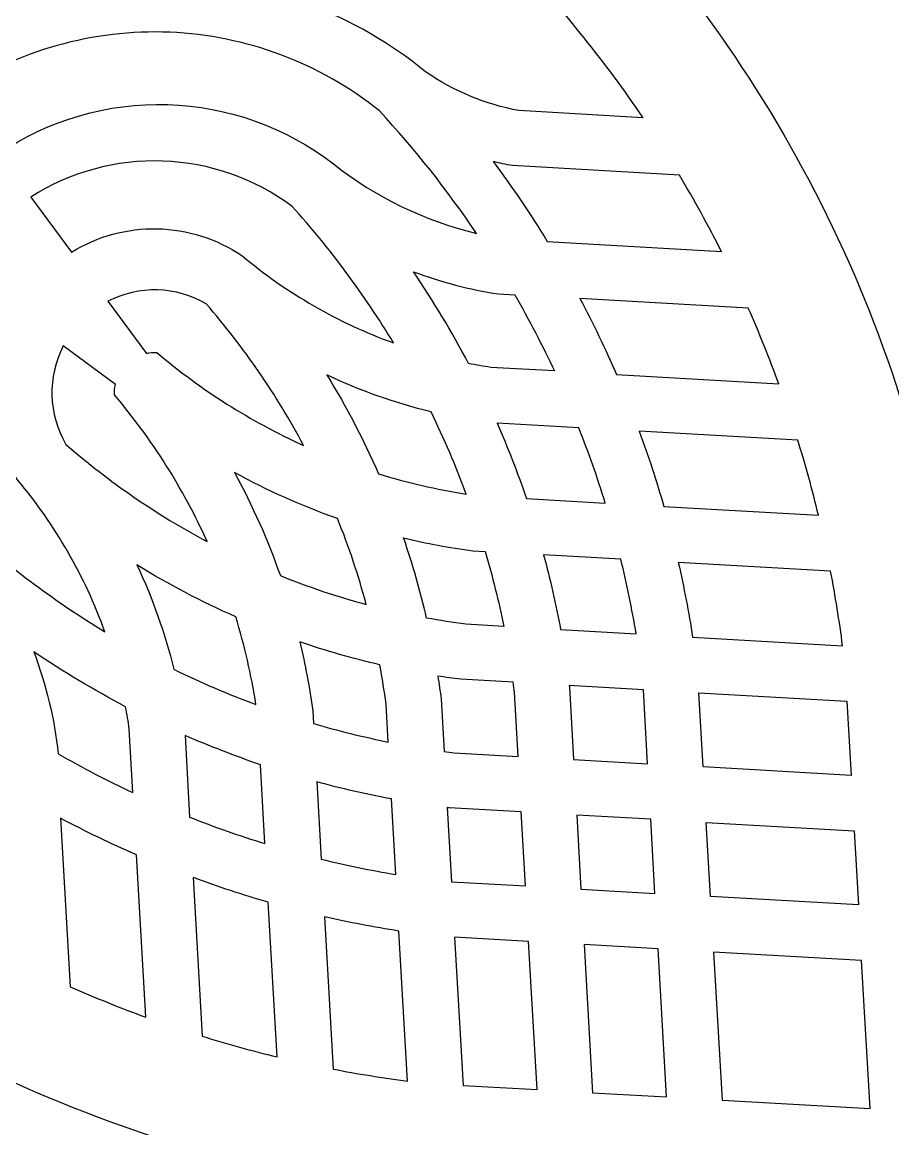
# Model space of a CAD drawing. Header units: centimetres. Extents: x -26.7 to 26.7, y -8.3 to 8.3.
# Drawn here: x -16.221 to -13.856, y -5.153 to -2.149 of the extents above; entities that cross this region are included whole.
import ezdxf

# ---------------------------------------------------------------- set-up
doc = ezdxf.new("R2010")
doc.units = ezdxf.units.CM
doc.header["$MEASUREMENT"] = 0
doc.layers.add('Layer 1', color=7, linetype='Continuous')

msp = doc.modelspace()

# ---------------------------------------------------------------- linework, layer by layer
at = {"layer": 'Layer 1', "color": 7}
for points, knots in [([(-17.97988, -6.49903), (-17.50148, -5.8997), (-17.22627, -5.16365), (-17.1941, -4.39746), (-17.1941, -4.39746), (-16.62958, -4.91649), (-15.9145, -5.24235), (-15.15243, -5.32786), (-15.15243, -5.32786), (-15.15243, -5.32786), (-13.59928, -5.41631), (-13.59928, -5.41631), (-13.59928, -5.41631), (-13.59928, -5.41631), (-13.68772, -3.86316), (-13.68772, -3.86316), (-13.68772, -3.86316), (-13.77323, -3.10108), (-14.0991, -2.38601), (-14.61812, -1.82149), (-14.61812, -1.82149), (-13.85194, -1.78932), (-13.11588, -1.5141), (-12.51655, -1.0357), (-12.51655, -1.0357), (-12.51655, -1.0357), (-11.35576, 0), (-11.35576, 0), (-11.35576, 0), (-11.35576, 0), (-12.51655, 1.03571), (-12.51655, 1.03571), (-12.51655, 1.03571), (-13.11588, 1.51411), (-13.85194, 1.78932), (-14.61812, 1.82149), (-14.61812, 1.82149), (-14.0991, 2.38601), (-13.77323, 3.10109), (-13.68772, 3.86316), (-13.68772, 3.86316), (-13.68772, 3.86316), (-13.59928, 5.41631), (-13.59928, 5.41631), (-13.59928, 5.41631), (-13.59928, 5.41631), (-15.15243, 5.32787), (-15.15243, 5.32787), (-15.15243, 5.32787), (-15.9145, 5.24236), (-16.62958, 4.91649), (-17.1941, 4.39747), (-17.1941, 4.39747), (-17.22627, 5.16365), (-17.50148, 5.89971), (-17.97988, 6.49904), (-17.97988, 6.49904), (-17.97988, 6.49904), (-19.01559, 7.65983), (-19.01559, 7.65983), (-19.01559, 7.65983), (-19.01559, 7.65983), (-20.0513, 6.49904), (-20.0513, 6.49904), (-20.0513, 6.49904), (-20.5297, 5.89971), (-20.80491, 5.16365), (-20.83708, 4.39747), (-20.83708, 4.39747), (-21.4016, 4.91649), (-22.11668, 5.24236), (-22.87875, 5.32787), (-22.87875, 5.32787), (-22.87875, 5.32787), (-24.4319, 5.41631), (-24.4319, 5.41631), (-24.4319, 5.41631), (-24.4319, 5.41631), (-24.34346, 3.86316), (-24.34346, 3.86316), (-24.34346, 3.86316), (-24.25795, 3.10109), (-23.93208, 2.38601), (-23.41306, 1.82149), (-23.41306, 1.82149), (-24.17924, 1.78932), (-24.91529, 1.51411), (-25.51463, 1.03571), (-25.51463, 1.03571), (-25.51463, 1.03571), (-26.67541, 0), (-26.67541, 0), (-26.67541, 0), (-26.67541, 0), (-25.51463, -1.0357), (-25.51463, -1.0357), (-25.51463, -1.0357), (-24.91529, -1.5141), (-24.17924, -1.78931), (-23.41306, -1.82149), (-23.41306, -1.82149), (-23.93208, -2.38601), (-24.25795, -3.10108), (-24.34346, -3.86316), (-24.34346, -3.86316), (-24.34346, -3.86316), (-24.4319, -5.41631), (-24.4319, -5.41631), (-24.4319, -5.41631), (-24.4319, -5.41631), (-22.87875, -5.32786), (-22.87875, -5.32786), (-22.87875, -5.32786), (-22.11667, -5.24235), (-21.4016, -4.91649), (-20.83708, -4.39746), (-20.83708, -4.39746), (-20.80491, -5.16365), (-20.5297, -5.8997), (-20.0513, -6.49903), (-20.0513, -6.49903), (-20.0513, -6.49903), (-19.01559, -7.65982), (-19.01559, -7.65982), (-19.01559, -7.65982), (-19.01559, -7.65982), (-17.97988, -6.49903), (-17.97988, -6.49903)], [0, 0, 0, 0, 0.030303, 0.030303, 0.030303, 0.030303, 0.0606061, 0.0606061, 0.0606061, 0.0606061, 0.0909091, 0.0909091, 0.0909091, 0.0909091, 0.1212121, 0.1212121, 0.1212121, 0.1212121, 0.1515152, 0.1515152, 0.1515152, 0.1515152, 0.1818182, 0.1818182, 0.1818182, 0.1818182, 0.2121212, 0.2121212, 0.2121212, 0.2121212, 0.2424242, 0.2424242, 0.2424242, 0.2424242, 0.2727273, 0.2727273, 0.2727273, 0.2727273, 0.3030303, 0.3030303, 0.3030303, 0.3030303, 0.3333333, 0.3333333, 0.3333333, 0.3333333, 0.3636364, 0.3636364, 0.3636364, 0.3636364, 0.3939394, 0.3939394, 0.3939394, 0.3939394, 0.4242424, 0.4242424, 0.4242424, 0.4242424, 0.4545455, 0.4545455, 0.4545455, 0.4545455, 0.4848485, 0.4848485, 0.4848485, 0.4848485, 0.5151515, 0.5151515, 0.5151515, 0.5151515, 0.5454545, 0.5454545, 0.5454545, 0.5454545, 0.5757576, 0.5757576, 0.5757576, 0.5757576, 0.6060606, 0.6060606, 0.6060606, 0.6060606, 0.6363636, 0.6363636, 0.6363636, 0.6363636, 0.6666667, 0.6666667, 0.6666667, 0.6666667, 0.6969697, 0.6969697, 0.6969697, 0.6969697, 0.7272727, 0.7272727, 0.7272727, 0.7272727, 0.7575758, 0.7575758, 0.7575758, 0.7575758, 0.7878788, 0.7878788, 0.7878788, 0.7878788, 0.8181818, 0.8181818, 0.8181818, 0.8181818, 0.8484848, 0.8484848, 0.8484848, 0.8484848, 0.8787879, 0.8787879, 0.8787879, 0.8787879, 0.9090909, 0.9090909, 0.9090909, 0.9090909, 0.9393939, 0.9393939, 0.9393939, 0.9393939, 1, 1, 1, 1]), ([(-16.48556, -2.23365), (-16.28443, -2.0924), (-16.04261, -2.02082), (-15.797, -2.02982), (-15.797, -2.02982), (-15.55139, -2.03882), (-15.31547, -2.12791), (-15.12521, -2.2835), (-15.12521, -2.2835), (-15.04896, -2.33606), (-14.96251, -2.37204), (-14.87148, -2.38908), (-14.87148, -2.38908), (-14.87148, -2.38908), (-14.5353, -2.40823), (-14.5353, -2.40823), (-14.5353, -2.40823), (-14.63619, -2.25933), (-14.74905, -2.1189), (-14.87275, -1.98833), (-14.87275, -1.98833), (-15.12952, -1.77033), (-15.45119, -1.64338), (-15.78764, -1.62727), (-15.78764, -1.62727), (-16.12409, -1.61116), (-16.45642, -1.7068), (-16.73284, -1.89927), (-16.73284, -1.89927), (-16.73284, -1.89927), (-16.48556, -2.23365), (-16.48556, -2.23365)], [0, 0, 0, 0, 0.1111111, 0.1111111, 0.1111111, 0.1111111, 0.2222222, 0.2222222, 0.2222222, 0.2222222, 0.3333333, 0.3333333, 0.3333333, 0.3333333, 0.4444444, 0.4444444, 0.4444444, 0.4444444, 0.5555556, 0.5555556, 0.5555556, 0.5555556, 0.6666667, 0.6666667, 0.6666667, 0.6666667, 0.7777778, 0.7777778, 0.7777778, 0.7777778, 1, 1, 1, 1]), ([(-16.28456, -2.50546), (-16.28456, -2.50546), (-16.40561, -2.34177), (-16.40561, -2.34177), (-16.40561, -2.34177), (-16.23302, -2.22567), (-16.02787, -2.16772), (-15.82004, -2.17637), (-15.82004, -2.17637), (-15.61222, -2.18502), (-15.41259, -2.25981), (-15.25025, -2.38985), (-15.25025, -2.38985), (-15.15409, -2.49371), (-15.06607, -2.60481), (-14.98695, -2.72217), (-14.98695, -2.72217), (-15.12849, -2.68803), (-15.26098, -2.62373), (-15.37539, -2.53368), (-15.37539, -2.53368), (-15.50471, -2.43395), (-15.66218, -2.37754), (-15.82541, -2.37248), (-15.82541, -2.37248), (-15.98863, -2.36741), (-16.1493, -2.41395), (-16.28456, -2.50546)], [0, 0, 0, 0, 0.125, 0.125, 0.125, 0.125, 0.25, 0.25, 0.25, 0.25, 0.375, 0.375, 0.375, 0.375, 0.5, 0.5, 0.5, 0.5, 0.625, 0.625, 0.625, 0.625, 0.75, 0.75, 0.75, 0.75, 1, 1, 1, 1]), ([(-16.08663, -2.7731), (-16.08663, -2.7731), (-16.19718, -2.62361), (-16.19718, -2.62361), (-16.19718, -2.62361), (-16.09035, -2.55556), (-15.9654, -2.52149), (-15.83881, -2.52591), (-15.83881, -2.52591), (-15.71223, -2.53032), (-15.58996, -2.57301), (-15.48813, -2.64833), (-15.48813, -2.64833), (-15.38452, -2.7629), (-15.29216, -2.88716), (-15.21232, -3.01939), (-15.21232, -3.01939), (-15.36243, -2.96516), (-15.50184, -2.88496), (-15.62417, -2.78246), (-15.62417, -2.78246), (-15.69218, -2.73657), (-15.77199, -2.71127), (-15.85402, -2.70961), (-15.85402, -2.70961), (-15.93605, -2.70795), (-16.01682, -2.73), (-16.08663, -2.7731)], [0, 0, 0, 0, 0.125, 0.125, 0.125, 0.125, 0.25, 0.25, 0.25, 0.25, 0.375, 0.375, 0.375, 0.375, 0.5, 0.5, 0.5, 0.5, 0.625, 0.625, 0.625, 0.625, 0.75, 0.75, 0.75, 0.75, 1, 1, 1, 1]), ([(-14.94112, -2.52749), (-14.92391, -2.53167), (-14.90657, -2.53528), (-14.88913, -2.53832), (-14.88913, -2.53832), (-14.88913, -2.53832), (-14.43589, -2.56413), (-14.43589, -2.56413), (-14.43589, -2.56413), (-14.39542, -2.63169), (-14.35738, -2.70067), (-14.32182, -2.77095), (-14.32182, -2.77095), (-14.32182, -2.77095), (-14.79459, -2.74403), (-14.79459, -2.74403), (-14.79459, -2.74403), (-14.84016, -2.66969), (-14.88905, -2.59744), (-14.94112, -2.52749)], [0, 0, 0, 0, 0.1666667, 0.1666667, 0.1666667, 0.1666667, 0.3333333, 0.3333333, 0.3333333, 0.3333333, 0.5, 0.5, 0.5, 0.5, 0.6666667, 0.6666667, 0.6666667, 0.6666667, 1, 1, 1, 1]), ([(-16.39197, -2.81841), (-16.39197, -2.81841), (-16.24249, -2.92895), (-16.24249, -2.92895), (-16.24249, -2.92895), (-16.28559, -2.99876), (-16.30763, -3.07953), (-16.30597, -3.16156), (-16.30597, -3.16156), (-16.30431, -3.24359), (-16.27902, -3.3234), (-16.23313, -3.39141), (-16.23313, -3.39141), (-16.13062, -3.51375), (-16.05042, -3.65315), (-15.9962, -3.80326), (-15.9962, -3.80326), (-16.12843, -3.72342), (-16.25268, -3.63106), (-16.36725, -3.52746), (-16.36725, -3.52746), (-16.44258, -3.42563), (-16.48526, -3.30336), (-16.48968, -3.17677), (-16.48968, -3.17677), (-16.49409, -3.05019), (-16.46002, -2.92524), (-16.39197, -2.81841)], [0, 0, 0, 0, 0.125, 0.125, 0.125, 0.125, 0.25, 0.25, 0.25, 0.25, 0.375, 0.375, 0.375, 0.375, 0.5, 0.5, 0.5, 0.5, 0.625, 0.625, 0.625, 0.625, 0.75, 0.75, 0.75, 0.75, 1, 1, 1, 1]), ([(-15.158, -2.82626), (-15.10351, -2.90647), (-15.05361, -2.9897), (-15.00856, -3.07556), (-15.00856, -3.07556), (-14.98849, -3.07944), (-14.96834, -3.08288), (-14.94812, -3.08585), (-14.94812, -3.08585), (-14.94812, -3.08585), (-14.77538, -3.09569), (-14.77538, -3.09569), (-14.77538, -3.09569), (-14.80826, -3.0254), (-14.8441, -2.95653), (-14.88278, -2.88925), (-14.88278, -2.88925), (-14.88278, -2.88925), (-14.92747, -2.88671), (-14.92747, -2.88671), (-14.92747, -2.88671), (-15.00618, -2.87452), (-15.08343, -2.85426), (-15.158, -2.82626)], [0, 0, 0, 0, 0.1428571, 0.1428571, 0.1428571, 0.1428571, 0.2857143, 0.2857143, 0.2857143, 0.2857143, 0.4285714, 0.4285714, 0.4285714, 0.4285714, 0.5714286, 0.5714286, 0.5714286, 0.5714286, 0.7142857, 0.7142857, 0.7142857, 0.7142857, 1, 1, 1, 1]), ([(-15.88335, -3.04798), (-15.88335, -3.04798), (-15.98792, -2.90658), (-15.98792, -2.90658), (-15.98792, -2.90658), (-15.90357, -2.86281), (-15.80264, -2.86546), (-15.72069, -2.91358), (-15.72069, -2.91358), (-15.6185, -3.03117), (-15.52997, -3.15997), (-15.45679, -3.29751), (-15.45679, -3.29751), (-15.60049, -3.23232), (-15.73448, -3.14757), (-15.85496, -3.04568), (-15.85496, -3.04568), (-15.86449, -3.04517), (-15.87404, -3.04594), (-15.88335, -3.04798)], [0, 0, 0, 0, 0.1666667, 0.1666667, 0.1666667, 0.1666667, 0.3333333, 0.3333333, 0.3333333, 0.3333333, 0.5, 0.5, 0.5, 0.5, 0.6666667, 0.6666667, 0.6666667, 0.6666667, 1, 1, 1, 1]), ([(-14.6065, -3.10531), (-14.6369, -3.03537), (-14.67003, -2.96666), (-14.70582, -2.89933), (-14.70582, -2.89933), (-14.70582, -2.89933), (-14.24865, -2.92536), (-14.24865, -2.92536), (-14.24865, -2.92536), (-14.21881, -2.99277), (-14.19123, -3.06115), (-14.16595, -3.13039), (-14.16595, -3.13039), (-14.16595, -3.13039), (-14.6065, -3.10531), (-14.6065, -3.10531)], [0, 0, 0, 0, 0.2, 0.2, 0.2, 0.2, 0.4, 0.4, 0.4, 0.4, 0.6, 0.6, 0.6, 0.6, 1, 1, 1, 1]), ([(-16.109, -3.02766), (-16.109, -3.02766), (-15.9676, -3.13223), (-15.9676, -3.13223), (-15.9676, -3.13223), (-15.96964, -3.14155), (-15.97041, -3.1511), (-15.96991, -3.16062), (-15.96991, -3.16062), (-15.86801, -3.2811), (-15.78327, -3.4151), (-15.71808, -3.5588), (-15.71808, -3.5588), (-15.85562, -3.48562), (-15.98441, -3.39708), (-16.10201, -3.29489), (-16.10201, -3.29489), (-16.15013, -3.21294), (-16.15277, -3.11202), (-16.109, -3.02766)], [0, 0, 0, 0, 0.1666667, 0.1666667, 0.1666667, 0.1666667, 0.3333333, 0.3333333, 0.3333333, 0.3333333, 0.5, 0.5, 0.5, 0.5, 0.6666667, 0.6666667, 0.6666667, 0.6666667, 1, 1, 1, 1]), ([(-15.25265, -3.37483), (-15.2934, -3.28225), (-15.34046, -3.19258), (-15.39349, -3.10644), (-15.39349, -3.10644), (-15.30263, -3.14921), (-15.20774, -3.18282), (-15.11021, -3.20677), (-15.11021, -3.20677), (-15.07469, -3.27944), (-15.04284, -3.35386), (-15.01479, -3.42974), (-15.01479, -3.42974), (-15.09528, -3.41712), (-15.17477, -3.39877), (-15.25265, -3.37483)], [0, 0, 0, 0, 0.2, 0.2, 0.2, 0.2, 0.4, 0.4, 0.4, 0.4, 0.6, 0.6, 0.6, 0.6, 1, 1, 1, 1]), ([(-14.85133, -3.44193), (-14.8749, -3.37254), (-14.90144, -3.3042), (-14.93087, -3.23708), (-14.93087, -3.23708), (-14.93087, -3.23708), (-14.70895, -3.24972), (-14.70895, -3.24972), (-14.70895, -3.24972), (-14.68237, -3.31689), (-14.65843, -3.38508), (-14.6372, -3.45413), (-14.6372, -3.45413), (-14.6372, -3.45413), (-14.85133, -3.44193), (-14.85133, -3.44193)], [0, 0, 0, 0, 0.2, 0.2, 0.2, 0.2, 0.4, 0.4, 0.4, 0.4, 0.6, 0.6, 0.6, 0.6, 1, 1, 1, 1]), ([(-14.47803, -3.46319), (-14.49777, -3.39435), (-14.52005, -3.32626), (-14.54481, -3.25906), (-14.54481, -3.25906), (-14.54481, -3.25906), (-14.11424, -3.28358), (-14.11424, -3.28358), (-14.11424, -3.28358), (-14.09336, -3.35081), (-14.07462, -3.41868), (-14.05807, -3.4871), (-14.05807, -3.4871), (-14.05807, -3.4871), (-14.47803, -3.46319), (-14.47803, -3.46319)], [0, 0, 0, 0, 0.2, 0.2, 0.2, 0.2, 0.4, 0.4, 0.4, 0.4, 0.6, 0.6, 0.6, 0.6, 1, 1, 1, 1]), ([(-15.51959, -3.65124), (-15.55336, -3.5547), (-15.59503, -3.46111), (-15.64417, -3.37142), (-15.64417, -3.37142), (-15.55447, -3.42056), (-15.46088, -3.46222), (-15.36435, -3.49599), (-15.36435, -3.49599), (-15.33369, -3.57215), (-15.3076, -3.65008), (-15.28624, -3.72935), (-15.28624, -3.72935), (-15.36551, -3.70798), (-15.44343, -3.6819), (-15.51959, -3.65124)], [0, 0, 0, 0, 0.2, 0.2, 0.2, 0.2, 0.4, 0.4, 0.4, 0.4, 0.6, 0.6, 0.6, 0.6, 1, 1, 1, 1]), ([(-15.18466, -3.54886), (-15.16018, -3.62027), (-15.13938, -3.69289), (-15.12233, -3.76643), (-15.12233, -3.76643), (-15.08701, -3.77293), (-15.05154, -3.77849), (-15.01593, -3.78313), (-15.01593, -3.78313), (-15.01593, -3.78313), (-14.91282, -3.789), (-14.91282, -3.789), (-14.91282, -3.789), (-14.92662, -3.72057), (-14.94339, -3.65278), (-14.96307, -3.58581), (-14.96307, -3.58581), (-14.96307, -3.58581), (-14.99712, -3.58387), (-14.99712, -3.58387), (-14.99712, -3.58387), (-15.06019, -3.57542), (-15.12278, -3.56373), (-15.18466, -3.54886)], [0, 0, 0, 0, 0.1428571, 0.1428571, 0.1428571, 0.1428571, 0.2857143, 0.2857143, 0.2857143, 0.2857143, 0.4285714, 0.4285714, 0.4285714, 0.4285714, 0.5714286, 0.5714286, 0.5714286, 0.5714286, 0.7142857, 0.7142857, 0.7142857, 0.7142857, 1, 1, 1, 1]), ([(-14.75833, -3.7978), (-14.77101, -3.72954), (-14.78647, -3.66183), (-14.80465, -3.59483), (-14.80465, -3.59483), (-14.80465, -3.59483), (-14.595, -3.60677), (-14.595, -3.60677), (-14.595, -3.60677), (-14.57853, -3.6738), (-14.56458, -3.74141), (-14.55317, -3.80948), (-14.55317, -3.80948), (-14.55317, -3.80948), (-14.75833, -3.7978), (-14.75833, -3.7978)], [0, 0, 0, 0, 0.2, 0.2, 0.2, 0.2, 0.4, 0.4, 0.4, 0.4, 0.6, 0.6, 0.6, 0.6, 1, 1, 1, 1]), ([(-15.80882, -3.90537), (-15.83277, -3.80785), (-15.86637, -3.71296), (-15.90914, -3.6221), (-15.90914, -3.6221), (-15.82301, -3.67513), (-15.73334, -3.72219), (-15.64076, -3.76294), (-15.64076, -3.76294), (-15.61682, -3.84082), (-15.59847, -3.9203), (-15.58585, -4.00079), (-15.58585, -4.00079), (-15.66172, -3.97275), (-15.73614, -3.9409), (-15.80882, -3.90537)], [0, 0, 0, 0, 0.2, 0.2, 0.2, 0.2, 0.4, 0.4, 0.4, 0.4, 0.6, 0.6, 0.6, 0.6, 1, 1, 1, 1]), ([(-14.39982, -3.81821), (-14.41039, -3.75026), (-14.42337, -3.6827), (-14.43873, -3.61567), (-14.43873, -3.61567), (-14.43873, -3.61567), (-14.02503, -3.63923), (-14.02503, -3.63923), (-14.02503, -3.63923), (-14.01211, -3.70627), (-14.00126, -3.7737), (-13.99251, -3.84141), (-13.99251, -3.84141), (-13.99251, -3.84141), (-14.39982, -3.81821), (-14.39982, -3.81821)], [0, 0, 0, 0, 0.2, 0.2, 0.2, 0.2, 0.4, 0.4, 0.4, 0.4, 0.6, 0.6, 0.6, 0.6, 1, 1, 1, 1]), ([(-15.43171, -4.01846), (-15.44017, -3.95539), (-15.45185, -3.8928), (-15.46672, -3.83093), (-15.46672, -3.83093), (-15.39531, -3.85541), (-15.32269, -3.87621), (-15.24915, -3.89325), (-15.24915, -3.89325), (-15.24266, -3.92857), (-15.23709, -3.96405), (-15.23246, -3.99965), (-15.23246, -3.99965), (-15.23246, -3.99965), (-15.22659, -4.10277), (-15.22659, -4.10277), (-15.22659, -4.10277), (-15.29501, -4.08896), (-15.3628, -4.0722), (-15.42977, -4.05251), (-15.42977, -4.05251), (-15.42977, -4.05251), (-15.43171, -4.01846), (-15.43171, -4.01846)], [0, 0, 0, 0, 0.1428571, 0.1428571, 0.1428571, 0.1428571, 0.2857143, 0.2857143, 0.2857143, 0.2857143, 0.4285714, 0.4285714, 0.4285714, 0.4285714, 0.5714286, 0.5714286, 0.5714286, 0.5714286, 0.7142857, 0.7142857, 0.7142857, 0.7142857, 1, 1, 1, 1]), ([(-16.18932, -3.85758), (-16.10912, -3.91207), (-16.02589, -3.96197), (-15.94003, -4.00703), (-15.94003, -4.00703), (-15.93614, -4.02709), (-15.93271, -4.04724), (-15.92973, -4.06747), (-15.92973, -4.06747), (-15.92973, -4.06747), (-15.91989, -4.2402), (-15.91989, -4.2402), (-15.91989, -4.2402), (-15.98888, -4.20793), (-16.05651, -4.17281), (-16.1226, -4.13495), (-16.1226, -4.13495), (-16.13336, -4.0401), (-16.15577, -3.94694), (-16.18932, -3.85758)], [0, 0, 0, 0, 0.1666667, 0.1666667, 0.1666667, 0.1666667, 0.3333333, 0.3333333, 0.3333333, 0.3333333, 0.5, 0.5, 0.5, 0.5, 0.6666667, 0.6666667, 0.6666667, 0.6666667, 1, 1, 1, 1]), ([(-15.083, -3.98578), (-15.08565, -3.96507), (-15.08859, -3.9444), (-15.09182, -3.92377), (-15.09182, -3.92377), (-15.07119, -3.927), (-15.05052, -3.92993), (-15.0298, -3.93258), (-15.0298, -3.93258), (-15.0298, -3.93258), (-14.88722, -3.9407), (-14.88722, -3.9407), (-14.88722, -3.9407), (-14.886, -3.94964), (-14.88483, -3.95861), (-14.88372, -3.96756), (-14.88372, -3.96756), (-14.88372, -3.96756), (-14.8738, -4.14179), (-14.8738, -4.14179), (-14.8738, -4.14179), (-14.8738, -4.14179), (-15.04802, -4.13187), (-15.04802, -4.13187), (-15.04802, -4.13187), (-15.05698, -4.13075), (-15.06595, -4.12958), (-15.07489, -4.12836), (-15.07489, -4.12836), (-15.07489, -4.12836), (-15.083, -3.98578), (-15.083, -3.98578)], [0, 0, 0, 0, 0.1111111, 0.1111111, 0.1111111, 0.1111111, 0.2222222, 0.2222222, 0.2222222, 0.2222222, 0.3333333, 0.3333333, 0.3333333, 0.3333333, 0.4444444, 0.4444444, 0.4444444, 0.4444444, 0.5555556, 0.5555556, 0.5555556, 0.5555556, 0.6666667, 0.6666667, 0.6666667, 0.6666667, 0.7777778, 0.7777778, 0.7777778, 0.7777778, 1, 1, 1, 1]), ([(-14.73424, -3.95408), (-14.73444, -3.95249), (-14.73463, -3.95096), (-14.73482, -3.94938), (-14.73482, -3.94938), (-14.73482, -3.94938), (-14.53353, -3.96084), (-14.53353, -3.96084), (-14.53353, -3.96084), (-14.53353, -3.96084), (-14.52209, -4.16182), (-14.52209, -4.16182), (-14.52209, -4.16182), (-14.52209, -4.16182), (-14.72306, -4.15037), (-14.72306, -4.15037), (-14.72306, -4.15037), (-14.72306, -4.15037), (-14.73424, -3.95408), (-14.73424, -3.95408)], [0, 0, 0, 0, 0.1666667, 0.1666667, 0.1666667, 0.1666667, 0.3333333, 0.3333333, 0.3333333, 0.3333333, 0.5, 0.5, 0.5, 0.5, 0.6666667, 0.6666667, 0.6666667, 0.6666667, 1, 1, 1, 1]), ([(-14.3828, -3.96942), (-14.3828, -3.96942), (-14.37136, -4.1704), (-14.37136, -4.1704), (-14.37136, -4.1704), (-14.37136, -4.1704), (-13.96941, -4.19329), (-13.96941, -4.19329), (-13.96941, -4.19329), (-13.96941, -4.19329), (-13.98085, -3.99231), (-13.98085, -3.99231), (-13.98085, -3.99231), (-13.98085, -3.99231), (-14.3828, -3.96942), (-14.3828, -3.96942)], [0, 0, 0, 0, 0.2, 0.2, 0.2, 0.2, 0.4, 0.4, 0.4, 0.4, 0.6, 0.6, 0.6, 0.6, 1, 1, 1, 1]), ([(-15.76587, -4.30663), (-15.76587, -4.30663), (-15.7785, -4.08471), (-15.7785, -4.08471), (-15.7785, -4.08471), (-15.71139, -4.11415), (-15.64304, -4.14068), (-15.57365, -4.16426), (-15.57365, -4.16426), (-15.57365, -4.16426), (-15.56146, -4.37839), (-15.56146, -4.37839), (-15.56146, -4.37839), (-15.63051, -4.35715), (-15.6987, -4.33322), (-15.76587, -4.30663)], [0, 0, 0, 0, 0.2, 0.2, 0.2, 0.2, 0.4, 0.4, 0.4, 0.4, 0.6, 0.6, 0.6, 0.6, 1, 1, 1, 1]), ([(-15.40881, -4.42058), (-15.40881, -4.42058), (-15.42075, -4.21093), (-15.42075, -4.21093), (-15.42075, -4.21093), (-15.35375, -4.22912), (-15.28604, -4.24457), (-15.21779, -4.25726), (-15.21779, -4.25726), (-15.21779, -4.25726), (-15.20611, -4.46241), (-15.20611, -4.46241), (-15.20611, -4.46241), (-15.27417, -4.45101), (-15.34179, -4.43705), (-15.40881, -4.42058)], [0, 0, 0, 0, 0.2, 0.2, 0.2, 0.2, 0.4, 0.4, 0.4, 0.4, 0.6, 0.6, 0.6, 0.6, 1, 1, 1, 1]), ([(-15.05474, -4.48205), (-15.05474, -4.48205), (-15.06621, -4.28076), (-15.06621, -4.28076), (-15.06621, -4.28076), (-15.06462, -4.28096), (-15.06309, -4.28115), (-15.0615, -4.28134), (-15.0615, -4.28134), (-15.0615, -4.28134), (-14.86521, -4.29252), (-14.86521, -4.29252), (-14.86521, -4.29252), (-14.86521, -4.29252), (-14.85377, -4.4935), (-14.85377, -4.4935), (-14.85377, -4.4935), (-14.85377, -4.4935), (-15.05474, -4.48205), (-15.05474, -4.48205)], [0, 0, 0, 0, 0.1666667, 0.1666667, 0.1666667, 0.1666667, 0.3333333, 0.3333333, 0.3333333, 0.3333333, 0.5, 0.5, 0.5, 0.5, 0.6666667, 0.6666667, 0.6666667, 0.6666667, 1, 1, 1, 1]), ([(-16.09022, -4.76694), (-16.09022, -4.76694), (-16.11626, -4.30977), (-16.11626, -4.30977), (-16.11626, -4.30977), (-16.04892, -4.34556), (-15.98021, -4.37869), (-15.91028, -4.40908), (-15.91028, -4.40908), (-15.91028, -4.40908), (-15.88519, -4.84963), (-15.88519, -4.84963), (-15.88519, -4.84963), (-15.95444, -4.82436), (-16.02282, -4.79678), (-16.09022, -4.76694)], [0, 0, 0, 0, 0.2, 0.2, 0.2, 0.2, 0.4, 0.4, 0.4, 0.4, 0.6, 0.6, 0.6, 0.6, 1, 1, 1, 1]), ([(-14.70304, -4.50208), (-14.70304, -4.50208), (-14.71448, -4.3011), (-14.71448, -4.3011), (-14.71448, -4.3011), (-14.71448, -4.3011), (-14.51351, -4.31255), (-14.51351, -4.31255), (-14.51351, -4.31255), (-14.51351, -4.31255), (-14.50206, -4.51352), (-14.50206, -4.51352), (-14.50206, -4.51352), (-14.50206, -4.51352), (-14.70304, -4.50208), (-14.70304, -4.50208)], [0, 0, 0, 0, 0.2, 0.2, 0.2, 0.2, 0.4, 0.4, 0.4, 0.4, 0.6, 0.6, 0.6, 0.6, 1, 1, 1, 1]), ([(-14.36277, -4.32113), (-14.36277, -4.32113), (-14.35133, -4.52211), (-14.35133, -4.52211), (-14.35133, -4.52211), (-14.35133, -4.52211), (-13.94938, -4.545), (-13.94938, -4.545), (-13.94938, -4.545), (-13.94938, -4.545), (-13.96082, -4.34402), (-13.96082, -4.34402), (-13.96082, -4.34402), (-13.96082, -4.34402), (-14.36277, -4.32113), (-14.36277, -4.32113)], [0, 0, 0, 0, 0.2, 0.2, 0.2, 0.2, 0.4, 0.4, 0.4, 0.4, 0.6, 0.6, 0.6, 0.6, 1, 1, 1, 1]), ([(-15.732, -4.90135), (-15.732, -4.90135), (-15.75652, -4.47077), (-15.75652, -4.47077), (-15.75652, -4.47077), (-15.68932, -4.49554), (-15.62123, -4.51781), (-15.55239, -4.53756), (-15.55239, -4.53756), (-15.55239, -4.53756), (-15.52848, -4.95751), (-15.52848, -4.95751), (-15.52848, -4.95751), (-15.5969, -4.94096), (-15.66477, -4.92223), (-15.732, -4.90135)], [0, 0, 0, 0, 0.2, 0.2, 0.2, 0.2, 0.4, 0.4, 0.4, 0.4, 0.6, 0.6, 0.6, 0.6, 1, 1, 1, 1]), ([(-15.37636, -4.99056), (-15.37636, -4.99056), (-15.39991, -4.57686), (-15.39991, -4.57686), (-15.39991, -4.57686), (-15.33288, -4.59222), (-15.26532, -4.60519), (-15.19737, -4.61577), (-15.19737, -4.61577), (-15.19737, -4.61577), (-15.17418, -5.02307), (-15.17418, -5.02307), (-15.17418, -5.02307), (-15.24189, -5.01432), (-15.30932, -5.00348), (-15.37636, -4.99056)], [0, 0, 0, 0, 0.2, 0.2, 0.2, 0.2, 0.4, 0.4, 0.4, 0.4, 0.6, 0.6, 0.6, 0.6, 1, 1, 1, 1]), ([(-15.02327, -5.03473), (-15.02327, -5.03473), (-15.04616, -4.63278), (-15.04616, -4.63278), (-15.04616, -4.63278), (-15.04616, -4.63278), (-14.84519, -4.64423), (-14.84519, -4.64423), (-14.84519, -4.64423), (-14.84519, -4.64423), (-14.8223, -5.04618), (-14.8223, -5.04618), (-14.8223, -5.04618), (-14.8223, -5.04618), (-15.02327, -5.03473), (-15.02327, -5.03473)], [0, 0, 0, 0, 0.2, 0.2, 0.2, 0.2, 0.4, 0.4, 0.4, 0.4, 0.6, 0.6, 0.6, 0.6, 1, 1, 1, 1]), ([(-14.67156, -5.05476), (-14.67156, -5.05476), (-14.69445, -4.65281), (-14.69445, -4.65281), (-14.69445, -4.65281), (-14.69445, -4.65281), (-14.49348, -4.66426), (-14.49348, -4.66426), (-14.49348, -4.66426), (-14.49348, -4.66426), (-14.47059, -5.06621), (-14.47059, -5.06621), (-14.47059, -5.06621), (-14.47059, -5.06621), (-14.67156, -5.05476), (-14.67156, -5.05476)], [0, 0, 0, 0, 0.2, 0.2, 0.2, 0.2, 0.4, 0.4, 0.4, 0.4, 0.6, 0.6, 0.6, 0.6, 1, 1, 1, 1]), ([(-14.31986, -5.07479), (-14.31986, -5.07479), (-14.34275, -4.67284), (-14.34275, -4.67284), (-14.34275, -4.67284), (-14.34275, -4.67284), (-13.94079, -4.69573), (-13.94079, -4.69573), (-13.94079, -4.69573), (-13.94079, -4.69573), (-13.91791, -5.09768), (-13.91791, -5.09768), (-13.91791, -5.09768), (-13.91791, -5.09768), (-14.31986, -5.07479), (-14.31986, -5.07479)], [0, 0, 0, 0, 0.2, 0.2, 0.2, 0.2, 0.4, 0.4, 0.4, 0.4, 0.6, 0.6, 0.6, 0.6, 1, 1, 1, 1])]:
    msp.add_open_spline(points, degree=3, knots=knots, dxfattribs=at)
at = {"layer": 'Layer 1', "lineweight": 9}
for points, knots in [([(-17.97988, -6.49903), (-17.50148, -5.8997), (-17.22627, -5.16365), (-17.1941, -4.39746), (-17.1941, -4.39746), (-16.62958, -4.91649), (-15.9145, -5.24235), (-15.15243, -5.32786), (-15.15243, -5.32786), (-15.15243, -5.32786), (-13.59928, -5.41631), (-13.59928, -5.41631), (-13.59928, -5.41631), (-13.59928, -5.41631), (-13.68772, -3.86316), (-13.68772, -3.86316), (-13.68772, -3.86316), (-13.77323, -3.10108), (-14.0991, -2.38601), (-14.61812, -1.82149), (-14.61812, -1.82149), (-13.85194, -1.78932), (-13.11588, -1.5141), (-12.51655, -1.0357), (-12.51655, -1.0357), (-12.51655, -1.0357), (-11.35576, 0), (-11.35576, 0), (-11.35576, 0), (-11.35576, 0), (-12.51655, 1.03571), (-12.51655, 1.03571), (-12.51655, 1.03571), (-13.11588, 1.51411), (-13.85194, 1.78932), (-14.61812, 1.82149), (-14.61812, 1.82149), (-14.0991, 2.38601), (-13.77323, 3.10109), (-13.68772, 3.86316), (-13.68772, 3.86316), (-13.68772, 3.86316), (-13.59928, 5.41631), (-13.59928, 5.41631), (-13.59928, 5.41631), (-13.59928, 5.41631), (-15.15243, 5.32787), (-15.15243, 5.32787), (-15.15243, 5.32787), (-15.9145, 5.24236), (-16.62958, 4.91649), (-17.1941, 4.39747), (-17.1941, 4.39747), (-17.22627, 5.16365), (-17.50148, 5.89971), (-17.97988, 6.49904), (-17.97988, 6.49904), (-17.97988, 6.49904), (-19.01559, 7.65983), (-19.01559, 7.65983), (-19.01559, 7.65983), (-19.01559, 7.65983), (-20.0513, 6.49904), (-20.0513, 6.49904), (-20.0513, 6.49904), (-20.5297, 5.89971), (-20.80491, 5.16365), (-20.83708, 4.39747), (-20.83708, 4.39747), (-21.4016, 4.91649), (-22.11668, 5.24236), (-22.87875, 5.32787), (-22.87875, 5.32787), (-22.87875, 5.32787), (-24.4319, 5.41631), (-24.4319, 5.41631), (-24.4319, 5.41631), (-24.4319, 5.41631), (-24.34346, 3.86316), (-24.34346, 3.86316), (-24.34346, 3.86316), (-24.25795, 3.10109), (-23.93208, 2.38601), (-23.41306, 1.82149), (-23.41306, 1.82149), (-24.17924, 1.78932), (-24.91529, 1.51411), (-25.51463, 1.03571), (-25.51463, 1.03571), (-25.51463, 1.03571), (-26.67541, 0), (-26.67541, 0), (-26.67541, 0), (-26.67541, 0), (-25.51463, -1.0357), (-25.51463, -1.0357), (-25.51463, -1.0357), (-24.91529, -1.5141), (-24.17924, -1.78931), (-23.41306, -1.82149), (-23.41306, -1.82149), (-23.93208, -2.38601), (-24.25795, -3.10108), (-24.34346, -3.86316), (-24.34346, -3.86316), (-24.34346, -3.86316), (-24.4319, -5.41631), (-24.4319, -5.41631), (-24.4319, -5.41631), (-24.4319, -5.41631), (-22.87875, -5.32786), (-22.87875, -5.32786), (-22.87875, -5.32786), (-22.11667, -5.24235), (-21.4016, -4.91649), (-20.83708, -4.39746), (-20.83708, -4.39746), (-20.80491, -5.16365), (-20.5297, -5.8997), (-20.0513, -6.49903), (-20.0513, -6.49903), (-20.0513, -6.49903), (-19.01559, -7.65982), (-19.01559, -7.65982), (-19.01559, -7.65982), (-19.01559, -7.65982), (-17.97988, -6.49903), (-17.97988, -6.49903)], [0, 0, 0, 0, 0.030303, 0.030303, 0.030303, 0.030303, 0.0606061, 0.0606061, 0.0606061, 0.0606061, 0.0909091, 0.0909091, 0.0909091, 0.0909091, 0.1212121, 0.1212121, 0.1212121, 0.1212121, 0.1515152, 0.1515152, 0.1515152, 0.1515152, 0.1818182, 0.1818182, 0.1818182, 0.1818182, 0.2121212, 0.2121212, 0.2121212, 0.2121212, 0.2424242, 0.2424242, 0.2424242, 0.2424242, 0.2727273, 0.2727273, 0.2727273, 0.2727273, 0.3030303, 0.3030303, 0.3030303, 0.3030303, 0.3333333, 0.3333333, 0.3333333, 0.3333333, 0.3636364, 0.3636364, 0.3636364, 0.3636364, 0.3939394, 0.3939394, 0.3939394, 0.3939394, 0.4242424, 0.4242424, 0.4242424, 0.4242424, 0.4545455, 0.4545455, 0.4545455, 0.4545455, 0.4848485, 0.4848485, 0.4848485, 0.4848485, 0.5151515, 0.5151515, 0.5151515, 0.5151515, 0.5454545, 0.5454545, 0.5454545, 0.5454545, 0.5757576, 0.5757576, 0.5757576, 0.5757576, 0.6060606, 0.6060606, 0.6060606, 0.6060606, 0.6363636, 0.6363636, 0.6363636, 0.6363636, 0.6666667, 0.6666667, 0.6666667, 0.6666667, 0.6969697, 0.6969697, 0.6969697, 0.6969697, 0.7272727, 0.7272727, 0.7272727, 0.7272727, 0.7575758, 0.7575758, 0.7575758, 0.7575758, 0.7878788, 0.7878788, 0.7878788, 0.7878788, 0.8181818, 0.8181818, 0.8181818, 0.8181818, 0.8484848, 0.8484848, 0.8484848, 0.8484848, 0.8787879, 0.8787879, 0.8787879, 0.8787879, 0.9090909, 0.9090909, 0.9090909, 0.9090909, 0.9393939, 0.9393939, 0.9393939, 0.9393939, 1, 1, 1, 1]), ([(-16.48556, -2.23365), (-16.28443, -2.0924), (-16.04261, -2.02082), (-15.797, -2.02982), (-15.797, -2.02982), (-15.55139, -2.03882), (-15.31547, -2.12791), (-15.12521, -2.2835), (-15.12521, -2.2835), (-15.04896, -2.33606), (-14.96251, -2.37204), (-14.87148, -2.38908), (-14.87148, -2.38908), (-14.87148, -2.38908), (-14.5353, -2.40823), (-14.5353, -2.40823), (-14.5353, -2.40823), (-14.63619, -2.25933), (-14.74905, -2.1189), (-14.87275, -1.98833), (-14.87275, -1.98833), (-15.12952, -1.77033), (-15.45119, -1.64338), (-15.78764, -1.62727), (-15.78764, -1.62727), (-16.12409, -1.61116), (-16.45642, -1.7068), (-16.73284, -1.89927), (-16.73284, -1.89927), (-16.73284, -1.89927), (-16.48556, -2.23365), (-16.48556, -2.23365)], [0, 0, 0, 0, 0.1111111, 0.1111111, 0.1111111, 0.1111111, 0.2222222, 0.2222222, 0.2222222, 0.2222222, 0.3333333, 0.3333333, 0.3333333, 0.3333333, 0.4444444, 0.4444444, 0.4444444, 0.4444444, 0.5555556, 0.5555556, 0.5555556, 0.5555556, 0.6666667, 0.6666667, 0.6666667, 0.6666667, 0.7777778, 0.7777778, 0.7777778, 0.7777778, 1, 1, 1, 1]), ([(-16.28456, -2.50546), (-16.28456, -2.50546), (-16.40561, -2.34177), (-16.40561, -2.34177), (-16.40561, -2.34177), (-16.23302, -2.22567), (-16.02787, -2.16772), (-15.82004, -2.17637), (-15.82004, -2.17637), (-15.61222, -2.18502), (-15.41259, -2.25981), (-15.25025, -2.38985), (-15.25025, -2.38985), (-15.15409, -2.49371), (-15.06607, -2.60481), (-14.98695, -2.72217), (-14.98695, -2.72217), (-15.12849, -2.68803), (-15.26098, -2.62373), (-15.37539, -2.53368), (-15.37539, -2.53368), (-15.50471, -2.43395), (-15.66218, -2.37754), (-15.82541, -2.37248), (-15.82541, -2.37248), (-15.98863, -2.36741), (-16.1493, -2.41395), (-16.28456, -2.50546)], [0, 0, 0, 0, 0.125, 0.125, 0.125, 0.125, 0.25, 0.25, 0.25, 0.25, 0.375, 0.375, 0.375, 0.375, 0.5, 0.5, 0.5, 0.5, 0.625, 0.625, 0.625, 0.625, 0.75, 0.75, 0.75, 0.75, 1, 1, 1, 1]), ([(-16.08663, -2.7731), (-16.08663, -2.7731), (-16.19718, -2.62361), (-16.19718, -2.62361), (-16.19718, -2.62361), (-16.09035, -2.55556), (-15.9654, -2.52149), (-15.83881, -2.52591), (-15.83881, -2.52591), (-15.71223, -2.53032), (-15.58996, -2.57301), (-15.48813, -2.64833), (-15.48813, -2.64833), (-15.38452, -2.7629), (-15.29216, -2.88716), (-15.21232, -3.01939), (-15.21232, -3.01939), (-15.36243, -2.96516), (-15.50184, -2.88496), (-15.62417, -2.78246), (-15.62417, -2.78246), (-15.69218, -2.73657), (-15.77199, -2.71127), (-15.85402, -2.70961), (-15.85402, -2.70961), (-15.93605, -2.70795), (-16.01682, -2.73), (-16.08663, -2.7731)], [0, 0, 0, 0, 0.125, 0.125, 0.125, 0.125, 0.25, 0.25, 0.25, 0.25, 0.375, 0.375, 0.375, 0.375, 0.5, 0.5, 0.5, 0.5, 0.625, 0.625, 0.625, 0.625, 0.75, 0.75, 0.75, 0.75, 1, 1, 1, 1]), ([(-14.94112, -2.52749), (-14.92391, -2.53167), (-14.90657, -2.53528), (-14.88913, -2.53832), (-14.88913, -2.53832), (-14.88913, -2.53832), (-14.43589, -2.56413), (-14.43589, -2.56413), (-14.43589, -2.56413), (-14.39542, -2.63169), (-14.35738, -2.70067), (-14.32182, -2.77095), (-14.32182, -2.77095), (-14.32182, -2.77095), (-14.79459, -2.74403), (-14.79459, -2.74403), (-14.79459, -2.74403), (-14.84016, -2.66969), (-14.88905, -2.59744), (-14.94112, -2.52749)], [0, 0, 0, 0, 0.1666667, 0.1666667, 0.1666667, 0.1666667, 0.3333333, 0.3333333, 0.3333333, 0.3333333, 0.5, 0.5, 0.5, 0.5, 0.6666667, 0.6666667, 0.6666667, 0.6666667, 1, 1, 1, 1]), ([(-16.39197, -2.81841), (-16.39197, -2.81841), (-16.24249, -2.92895), (-16.24249, -2.92895), (-16.24249, -2.92895), (-16.28559, -2.99876), (-16.30763, -3.07953), (-16.30597, -3.16156), (-16.30597, -3.16156), (-16.30431, -3.24359), (-16.27902, -3.3234), (-16.23313, -3.39141), (-16.23313, -3.39141), (-16.13062, -3.51375), (-16.05042, -3.65315), (-15.9962, -3.80326), (-15.9962, -3.80326), (-16.12843, -3.72342), (-16.25268, -3.63106), (-16.36725, -3.52746), (-16.36725, -3.52746), (-16.44258, -3.42563), (-16.48526, -3.30336), (-16.48968, -3.17677), (-16.48968, -3.17677), (-16.49409, -3.05019), (-16.46002, -2.92524), (-16.39197, -2.81841)], [0, 0, 0, 0, 0.125, 0.125, 0.125, 0.125, 0.25, 0.25, 0.25, 0.25, 0.375, 0.375, 0.375, 0.375, 0.5, 0.5, 0.5, 0.5, 0.625, 0.625, 0.625, 0.625, 0.75, 0.75, 0.75, 0.75, 1, 1, 1, 1]), ([(-15.158, -2.82626), (-15.10351, -2.90647), (-15.05361, -2.9897), (-15.00856, -3.07556), (-15.00856, -3.07556), (-14.98849, -3.07944), (-14.96834, -3.08288), (-14.94812, -3.08585), (-14.94812, -3.08585), (-14.94812, -3.08585), (-14.77538, -3.09569), (-14.77538, -3.09569), (-14.77538, -3.09569), (-14.80826, -3.0254), (-14.8441, -2.95653), (-14.88278, -2.88925), (-14.88278, -2.88925), (-14.88278, -2.88925), (-14.92747, -2.88671), (-14.92747, -2.88671), (-14.92747, -2.88671), (-15.00618, -2.87452), (-15.08343, -2.85426), (-15.158, -2.82626)], [0, 0, 0, 0, 0.1428571, 0.1428571, 0.1428571, 0.1428571, 0.2857143, 0.2857143, 0.2857143, 0.2857143, 0.4285714, 0.4285714, 0.4285714, 0.4285714, 0.5714286, 0.5714286, 0.5714286, 0.5714286, 0.7142857, 0.7142857, 0.7142857, 0.7142857, 1, 1, 1, 1]), ([(-15.88335, -3.04798), (-15.88335, -3.04798), (-15.98792, -2.90658), (-15.98792, -2.90658), (-15.98792, -2.90658), (-15.90357, -2.86281), (-15.80264, -2.86546), (-15.72069, -2.91358), (-15.72069, -2.91358), (-15.6185, -3.03117), (-15.52997, -3.15997), (-15.45679, -3.29751), (-15.45679, -3.29751), (-15.60049, -3.23232), (-15.73448, -3.14757), (-15.85496, -3.04568), (-15.85496, -3.04568), (-15.86449, -3.04517), (-15.87404, -3.04594), (-15.88335, -3.04798)], [0, 0, 0, 0, 0.1666667, 0.1666667, 0.1666667, 0.1666667, 0.3333333, 0.3333333, 0.3333333, 0.3333333, 0.5, 0.5, 0.5, 0.5, 0.6666667, 0.6666667, 0.6666667, 0.6666667, 1, 1, 1, 1]), ([(-14.6065, -3.10531), (-14.6369, -3.03537), (-14.67003, -2.96666), (-14.70582, -2.89933), (-14.70582, -2.89933), (-14.70582, -2.89933), (-14.24865, -2.92536), (-14.24865, -2.92536), (-14.24865, -2.92536), (-14.21881, -2.99277), (-14.19123, -3.06115), (-14.16595, -3.13039), (-14.16595, -3.13039), (-14.16595, -3.13039), (-14.6065, -3.10531), (-14.6065, -3.10531)], [0, 0, 0, 0, 0.2, 0.2, 0.2, 0.2, 0.4, 0.4, 0.4, 0.4, 0.6, 0.6, 0.6, 0.6, 1, 1, 1, 1]), ([(-16.109, -3.02766), (-16.109, -3.02766), (-15.9676, -3.13223), (-15.9676, -3.13223), (-15.9676, -3.13223), (-15.96964, -3.14155), (-15.97041, -3.1511), (-15.96991, -3.16062), (-15.96991, -3.16062), (-15.86801, -3.2811), (-15.78327, -3.4151), (-15.71808, -3.5588), (-15.71808, -3.5588), (-15.85562, -3.48562), (-15.98441, -3.39708), (-16.10201, -3.29489), (-16.10201, -3.29489), (-16.15013, -3.21294), (-16.15277, -3.11202), (-16.109, -3.02766)], [0, 0, 0, 0, 0.1666667, 0.1666667, 0.1666667, 0.1666667, 0.3333333, 0.3333333, 0.3333333, 0.3333333, 0.5, 0.5, 0.5, 0.5, 0.6666667, 0.6666667, 0.6666667, 0.6666667, 1, 1, 1, 1]), ([(-15.25265, -3.37483), (-15.2934, -3.28225), (-15.34046, -3.19258), (-15.39349, -3.10644), (-15.39349, -3.10644), (-15.30263, -3.14921), (-15.20774, -3.18282), (-15.11021, -3.20677), (-15.11021, -3.20677), (-15.07469, -3.27944), (-15.04284, -3.35386), (-15.01479, -3.42974), (-15.01479, -3.42974), (-15.09528, -3.41712), (-15.17477, -3.39877), (-15.25265, -3.37483)], [0, 0, 0, 0, 0.2, 0.2, 0.2, 0.2, 0.4, 0.4, 0.4, 0.4, 0.6, 0.6, 0.6, 0.6, 1, 1, 1, 1]), ([(-14.85133, -3.44193), (-14.8749, -3.37254), (-14.90144, -3.3042), (-14.93087, -3.23708), (-14.93087, -3.23708), (-14.93087, -3.23708), (-14.70895, -3.24972), (-14.70895, -3.24972), (-14.70895, -3.24972), (-14.68237, -3.31689), (-14.65843, -3.38508), (-14.6372, -3.45413), (-14.6372, -3.45413), (-14.6372, -3.45413), (-14.85133, -3.44193), (-14.85133, -3.44193)], [0, 0, 0, 0, 0.2, 0.2, 0.2, 0.2, 0.4, 0.4, 0.4, 0.4, 0.6, 0.6, 0.6, 0.6, 1, 1, 1, 1]), ([(-14.47803, -3.46319), (-14.49777, -3.39435), (-14.52005, -3.32626), (-14.54481, -3.25906), (-14.54481, -3.25906), (-14.54481, -3.25906), (-14.11424, -3.28358), (-14.11424, -3.28358), (-14.11424, -3.28358), (-14.09336, -3.35081), (-14.07462, -3.41868), (-14.05807, -3.4871), (-14.05807, -3.4871), (-14.05807, -3.4871), (-14.47803, -3.46319), (-14.47803, -3.46319)], [0, 0, 0, 0, 0.2, 0.2, 0.2, 0.2, 0.4, 0.4, 0.4, 0.4, 0.6, 0.6, 0.6, 0.6, 1, 1, 1, 1]), ([(-15.51959, -3.65124), (-15.55336, -3.5547), (-15.59503, -3.46111), (-15.64417, -3.37142), (-15.64417, -3.37142), (-15.55447, -3.42056), (-15.46088, -3.46222), (-15.36435, -3.49599), (-15.36435, -3.49599), (-15.33369, -3.57215), (-15.3076, -3.65008), (-15.28624, -3.72935), (-15.28624, -3.72935), (-15.36551, -3.70798), (-15.44343, -3.6819), (-15.51959, -3.65124)], [0, 0, 0, 0, 0.2, 0.2, 0.2, 0.2, 0.4, 0.4, 0.4, 0.4, 0.6, 0.6, 0.6, 0.6, 1, 1, 1, 1]), ([(-15.18466, -3.54886), (-15.16018, -3.62027), (-15.13938, -3.69289), (-15.12233, -3.76643), (-15.12233, -3.76643), (-15.08701, -3.77293), (-15.05154, -3.77849), (-15.01593, -3.78313), (-15.01593, -3.78313), (-15.01593, -3.78313), (-14.91282, -3.789), (-14.91282, -3.789), (-14.91282, -3.789), (-14.92662, -3.72057), (-14.94339, -3.65278), (-14.96307, -3.58581), (-14.96307, -3.58581), (-14.96307, -3.58581), (-14.99712, -3.58387), (-14.99712, -3.58387), (-14.99712, -3.58387), (-15.06019, -3.57542), (-15.12278, -3.56373), (-15.18466, -3.54886)], [0, 0, 0, 0, 0.1428571, 0.1428571, 0.1428571, 0.1428571, 0.2857143, 0.2857143, 0.2857143, 0.2857143, 0.4285714, 0.4285714, 0.4285714, 0.4285714, 0.5714286, 0.5714286, 0.5714286, 0.5714286, 0.7142857, 0.7142857, 0.7142857, 0.7142857, 1, 1, 1, 1]), ([(-14.75833, -3.7978), (-14.77101, -3.72954), (-14.78647, -3.66183), (-14.80465, -3.59483), (-14.80465, -3.59483), (-14.80465, -3.59483), (-14.595, -3.60677), (-14.595, -3.60677), (-14.595, -3.60677), (-14.57853, -3.6738), (-14.56458, -3.74141), (-14.55317, -3.80948), (-14.55317, -3.80948), (-14.55317, -3.80948), (-14.75833, -3.7978), (-14.75833, -3.7978)], [0, 0, 0, 0, 0.2, 0.2, 0.2, 0.2, 0.4, 0.4, 0.4, 0.4, 0.6, 0.6, 0.6, 0.6, 1, 1, 1, 1]), ([(-15.80882, -3.90537), (-15.83277, -3.80785), (-15.86637, -3.71296), (-15.90914, -3.6221), (-15.90914, -3.6221), (-15.82301, -3.67513), (-15.73334, -3.72219), (-15.64076, -3.76294), (-15.64076, -3.76294), (-15.61682, -3.84082), (-15.59847, -3.9203), (-15.58585, -4.00079), (-15.58585, -4.00079), (-15.66172, -3.97275), (-15.73614, -3.9409), (-15.80882, -3.90537)], [0, 0, 0, 0, 0.2, 0.2, 0.2, 0.2, 0.4, 0.4, 0.4, 0.4, 0.6, 0.6, 0.6, 0.6, 1, 1, 1, 1]), ([(-14.39982, -3.81821), (-14.41039, -3.75026), (-14.42337, -3.6827), (-14.43873, -3.61567), (-14.43873, -3.61567), (-14.43873, -3.61567), (-14.02503, -3.63923), (-14.02503, -3.63923), (-14.02503, -3.63923), (-14.01211, -3.70627), (-14.00126, -3.7737), (-13.99251, -3.84141), (-13.99251, -3.84141), (-13.99251, -3.84141), (-14.39982, -3.81821), (-14.39982, -3.81821)], [0, 0, 0, 0, 0.2, 0.2, 0.2, 0.2, 0.4, 0.4, 0.4, 0.4, 0.6, 0.6, 0.6, 0.6, 1, 1, 1, 1]), ([(-15.43171, -4.01846), (-15.44017, -3.95539), (-15.45185, -3.8928), (-15.46672, -3.83093), (-15.46672, -3.83093), (-15.39531, -3.85541), (-15.32269, -3.87621), (-15.24915, -3.89325), (-15.24915, -3.89325), (-15.24266, -3.92857), (-15.23709, -3.96405), (-15.23246, -3.99965), (-15.23246, -3.99965), (-15.23246, -3.99965), (-15.22659, -4.10277), (-15.22659, -4.10277), (-15.22659, -4.10277), (-15.29501, -4.08896), (-15.3628, -4.0722), (-15.42977, -4.05251), (-15.42977, -4.05251), (-15.42977, -4.05251), (-15.43171, -4.01846), (-15.43171, -4.01846)], [0, 0, 0, 0, 0.1428571, 0.1428571, 0.1428571, 0.1428571, 0.2857143, 0.2857143, 0.2857143, 0.2857143, 0.4285714, 0.4285714, 0.4285714, 0.4285714, 0.5714286, 0.5714286, 0.5714286, 0.5714286, 0.7142857, 0.7142857, 0.7142857, 0.7142857, 1, 1, 1, 1]), ([(-16.18932, -3.85758), (-16.10912, -3.91207), (-16.02589, -3.96197), (-15.94003, -4.00703), (-15.94003, -4.00703), (-15.93614, -4.02709), (-15.93271, -4.04724), (-15.92973, -4.06747), (-15.92973, -4.06747), (-15.92973, -4.06747), (-15.91989, -4.2402), (-15.91989, -4.2402), (-15.91989, -4.2402), (-15.98888, -4.20793), (-16.05651, -4.17281), (-16.1226, -4.13495), (-16.1226, -4.13495), (-16.13336, -4.0401), (-16.15577, -3.94694), (-16.18932, -3.85758)], [0, 0, 0, 0, 0.1666667, 0.1666667, 0.1666667, 0.1666667, 0.3333333, 0.3333333, 0.3333333, 0.3333333, 0.5, 0.5, 0.5, 0.5, 0.6666667, 0.6666667, 0.6666667, 0.6666667, 1, 1, 1, 1]), ([(-15.083, -3.98578), (-15.08565, -3.96507), (-15.08859, -3.9444), (-15.09182, -3.92377), (-15.09182, -3.92377), (-15.07119, -3.927), (-15.05052, -3.92993), (-15.0298, -3.93258), (-15.0298, -3.93258), (-15.0298, -3.93258), (-14.88722, -3.9407), (-14.88722, -3.9407), (-14.88722, -3.9407), (-14.886, -3.94964), (-14.88483, -3.95861), (-14.88372, -3.96756), (-14.88372, -3.96756), (-14.88372, -3.96756), (-14.8738, -4.14179), (-14.8738, -4.14179), (-14.8738, -4.14179), (-14.8738, -4.14179), (-15.04802, -4.13187), (-15.04802, -4.13187), (-15.04802, -4.13187), (-15.05698, -4.13075), (-15.06595, -4.12958), (-15.07489, -4.12836), (-15.07489, -4.12836), (-15.07489, -4.12836), (-15.083, -3.98578), (-15.083, -3.98578)], [0, 0, 0, 0, 0.1111111, 0.1111111, 0.1111111, 0.1111111, 0.2222222, 0.2222222, 0.2222222, 0.2222222, 0.3333333, 0.3333333, 0.3333333, 0.3333333, 0.4444444, 0.4444444, 0.4444444, 0.4444444, 0.5555556, 0.5555556, 0.5555556, 0.5555556, 0.6666667, 0.6666667, 0.6666667, 0.6666667, 0.7777778, 0.7777778, 0.7777778, 0.7777778, 1, 1, 1, 1]), ([(-14.73424, -3.95408), (-14.73444, -3.95249), (-14.73463, -3.95096), (-14.73482, -3.94938), (-14.73482, -3.94938), (-14.73482, -3.94938), (-14.53353, -3.96084), (-14.53353, -3.96084), (-14.53353, -3.96084), (-14.53353, -3.96084), (-14.52209, -4.16182), (-14.52209, -4.16182), (-14.52209, -4.16182), (-14.52209, -4.16182), (-14.72306, -4.15037), (-14.72306, -4.15037), (-14.72306, -4.15037), (-14.72306, -4.15037), (-14.73424, -3.95408), (-14.73424, -3.95408)], [0, 0, 0, 0, 0.1666667, 0.1666667, 0.1666667, 0.1666667, 0.3333333, 0.3333333, 0.3333333, 0.3333333, 0.5, 0.5, 0.5, 0.5, 0.6666667, 0.6666667, 0.6666667, 0.6666667, 1, 1, 1, 1]), ([(-14.3828, -3.96942), (-14.3828, -3.96942), (-14.37136, -4.1704), (-14.37136, -4.1704), (-14.37136, -4.1704), (-14.37136, -4.1704), (-13.96941, -4.19329), (-13.96941, -4.19329), (-13.96941, -4.19329), (-13.96941, -4.19329), (-13.98085, -3.99231), (-13.98085, -3.99231), (-13.98085, -3.99231), (-13.98085, -3.99231), (-14.3828, -3.96942), (-14.3828, -3.96942)], [0, 0, 0, 0, 0.2, 0.2, 0.2, 0.2, 0.4, 0.4, 0.4, 0.4, 0.6, 0.6, 0.6, 0.6, 1, 1, 1, 1]), ([(-15.76587, -4.30663), (-15.76587, -4.30663), (-15.7785, -4.08471), (-15.7785, -4.08471), (-15.7785, -4.08471), (-15.71139, -4.11415), (-15.64304, -4.14068), (-15.57365, -4.16426), (-15.57365, -4.16426), (-15.57365, -4.16426), (-15.56146, -4.37839), (-15.56146, -4.37839), (-15.56146, -4.37839), (-15.63051, -4.35715), (-15.6987, -4.33322), (-15.76587, -4.30663)], [0, 0, 0, 0, 0.2, 0.2, 0.2, 0.2, 0.4, 0.4, 0.4, 0.4, 0.6, 0.6, 0.6, 0.6, 1, 1, 1, 1]), ([(-15.40881, -4.42058), (-15.40881, -4.42058), (-15.42075, -4.21093), (-15.42075, -4.21093), (-15.42075, -4.21093), (-15.35375, -4.22912), (-15.28604, -4.24457), (-15.21779, -4.25726), (-15.21779, -4.25726), (-15.21779, -4.25726), (-15.20611, -4.46241), (-15.20611, -4.46241), (-15.20611, -4.46241), (-15.27417, -4.45101), (-15.34179, -4.43705), (-15.40881, -4.42058)], [0, 0, 0, 0, 0.2, 0.2, 0.2, 0.2, 0.4, 0.4, 0.4, 0.4, 0.6, 0.6, 0.6, 0.6, 1, 1, 1, 1]), ([(-15.05474, -4.48205), (-15.05474, -4.48205), (-15.06621, -4.28076), (-15.06621, -4.28076), (-15.06621, -4.28076), (-15.06462, -4.28096), (-15.06309, -4.28115), (-15.0615, -4.28134), (-15.0615, -4.28134), (-15.0615, -4.28134), (-14.86521, -4.29252), (-14.86521, -4.29252), (-14.86521, -4.29252), (-14.86521, -4.29252), (-14.85377, -4.4935), (-14.85377, -4.4935), (-14.85377, -4.4935), (-14.85377, -4.4935), (-15.05474, -4.48205), (-15.05474, -4.48205)], [0, 0, 0, 0, 0.1666667, 0.1666667, 0.1666667, 0.1666667, 0.3333333, 0.3333333, 0.3333333, 0.3333333, 0.5, 0.5, 0.5, 0.5, 0.6666667, 0.6666667, 0.6666667, 0.6666667, 1, 1, 1, 1]), ([(-16.09022, -4.76694), (-16.09022, -4.76694), (-16.11626, -4.30977), (-16.11626, -4.30977), (-16.11626, -4.30977), (-16.04892, -4.34556), (-15.98021, -4.37869), (-15.91028, -4.40908), (-15.91028, -4.40908), (-15.91028, -4.40908), (-15.88519, -4.84963), (-15.88519, -4.84963), (-15.88519, -4.84963), (-15.95444, -4.82436), (-16.02282, -4.79678), (-16.09022, -4.76694)], [0, 0, 0, 0, 0.2, 0.2, 0.2, 0.2, 0.4, 0.4, 0.4, 0.4, 0.6, 0.6, 0.6, 0.6, 1, 1, 1, 1]), ([(-14.70304, -4.50208), (-14.70304, -4.50208), (-14.71448, -4.3011), (-14.71448, -4.3011), (-14.71448, -4.3011), (-14.71448, -4.3011), (-14.51351, -4.31255), (-14.51351, -4.31255), (-14.51351, -4.31255), (-14.51351, -4.31255), (-14.50206, -4.51352), (-14.50206, -4.51352), (-14.50206, -4.51352), (-14.50206, -4.51352), (-14.70304, -4.50208), (-14.70304, -4.50208)], [0, 0, 0, 0, 0.2, 0.2, 0.2, 0.2, 0.4, 0.4, 0.4, 0.4, 0.6, 0.6, 0.6, 0.6, 1, 1, 1, 1]), ([(-14.36277, -4.32113), (-14.36277, -4.32113), (-14.35133, -4.52211), (-14.35133, -4.52211), (-14.35133, -4.52211), (-14.35133, -4.52211), (-13.94938, -4.545), (-13.94938, -4.545), (-13.94938, -4.545), (-13.94938, -4.545), (-13.96082, -4.34402), (-13.96082, -4.34402), (-13.96082, -4.34402), (-13.96082, -4.34402), (-14.36277, -4.32113), (-14.36277, -4.32113)], [0, 0, 0, 0, 0.2, 0.2, 0.2, 0.2, 0.4, 0.4, 0.4, 0.4, 0.6, 0.6, 0.6, 0.6, 1, 1, 1, 1]), ([(-15.732, -4.90135), (-15.732, -4.90135), (-15.75652, -4.47077), (-15.75652, -4.47077), (-15.75652, -4.47077), (-15.68932, -4.49554), (-15.62123, -4.51781), (-15.55239, -4.53756), (-15.55239, -4.53756), (-15.55239, -4.53756), (-15.52848, -4.95751), (-15.52848, -4.95751), (-15.52848, -4.95751), (-15.5969, -4.94096), (-15.66477, -4.92223), (-15.732, -4.90135)], [0, 0, 0, 0, 0.2, 0.2, 0.2, 0.2, 0.4, 0.4, 0.4, 0.4, 0.6, 0.6, 0.6, 0.6, 1, 1, 1, 1]), ([(-15.37636, -4.99056), (-15.37636, -4.99056), (-15.39991, -4.57686), (-15.39991, -4.57686), (-15.39991, -4.57686), (-15.33288, -4.59222), (-15.26532, -4.60519), (-15.19737, -4.61577), (-15.19737, -4.61577), (-15.19737, -4.61577), (-15.17418, -5.02307), (-15.17418, -5.02307), (-15.17418, -5.02307), (-15.24189, -5.01432), (-15.30932, -5.00348), (-15.37636, -4.99056)], [0, 0, 0, 0, 0.2, 0.2, 0.2, 0.2, 0.4, 0.4, 0.4, 0.4, 0.6, 0.6, 0.6, 0.6, 1, 1, 1, 1]), ([(-15.02327, -5.03473), (-15.02327, -5.03473), (-15.04616, -4.63278), (-15.04616, -4.63278), (-15.04616, -4.63278), (-15.04616, -4.63278), (-14.84519, -4.64423), (-14.84519, -4.64423), (-14.84519, -4.64423), (-14.84519, -4.64423), (-14.8223, -5.04618), (-14.8223, -5.04618), (-14.8223, -5.04618), (-14.8223, -5.04618), (-15.02327, -5.03473), (-15.02327, -5.03473)], [0, 0, 0, 0, 0.2, 0.2, 0.2, 0.2, 0.4, 0.4, 0.4, 0.4, 0.6, 0.6, 0.6, 0.6, 1, 1, 1, 1]), ([(-14.67156, -5.05476), (-14.67156, -5.05476), (-14.69445, -4.65281), (-14.69445, -4.65281), (-14.69445, -4.65281), (-14.69445, -4.65281), (-14.49348, -4.66426), (-14.49348, -4.66426), (-14.49348, -4.66426), (-14.49348, -4.66426), (-14.47059, -5.06621), (-14.47059, -5.06621), (-14.47059, -5.06621), (-14.47059, -5.06621), (-14.67156, -5.05476), (-14.67156, -5.05476)], [0, 0, 0, 0, 0.2, 0.2, 0.2, 0.2, 0.4, 0.4, 0.4, 0.4, 0.6, 0.6, 0.6, 0.6, 1, 1, 1, 1]), ([(-14.31986, -5.07479), (-14.31986, -5.07479), (-14.34275, -4.67284), (-14.34275, -4.67284), (-14.34275, -4.67284), (-14.34275, -4.67284), (-13.94079, -4.69573), (-13.94079, -4.69573), (-13.94079, -4.69573), (-13.94079, -4.69573), (-13.91791, -5.09768), (-13.91791, -5.09768), (-13.91791, -5.09768), (-13.91791, -5.09768), (-14.31986, -5.07479), (-14.31986, -5.07479)], [0, 0, 0, 0, 0.2, 0.2, 0.2, 0.2, 0.4, 0.4, 0.4, 0.4, 0.6, 0.6, 0.6, 0.6, 1, 1, 1, 1])]:
    msp.add_open_spline(points, degree=3, knots=knots, dxfattribs=at)

doc.saveas('drawing.dxf')
